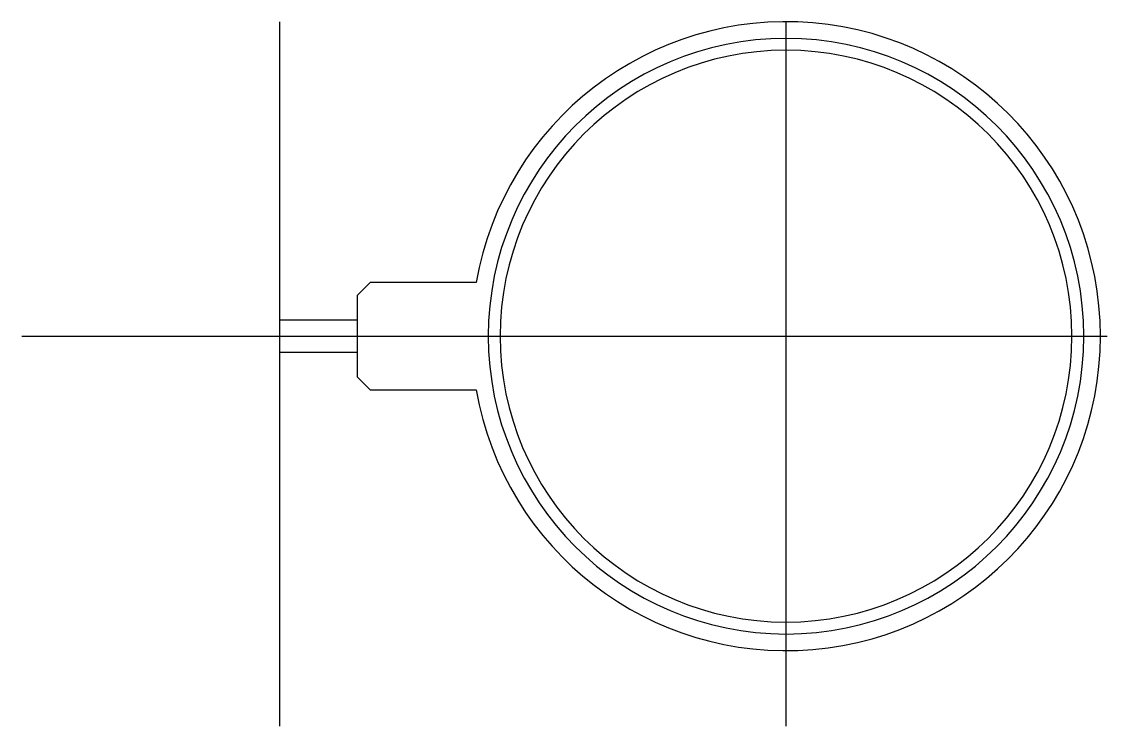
# Model space of a CAD drawing. Extents: x -43 to 139, y -65 to 53.
import ezdxf

# ---------------------------------------------------------------- set-up
doc = ezdxf.new("R2010")
doc.units = 0
doc.layers.get('0').update_dxf_attribs({"linetype": 'CONTINUOUS'})

msp = doc.modelspace()

# ---------------------------------------------------------------- linework, layer by layer
at = {"linetype": 'CONTINUOUS'}
for p, q in [((0, -65.49), (0, 52.79)), ((85, -65.49), (85, 52.79)), ((13, 6.83), (15.17, 9)), ((32.99, 9), (15.17, 9)), ((13, 6.83), (13, -6.83)), ((0, 2.73), (13, 2.73)), ((-43.35, 0), (138.95, 0)), ((13, -2.73), (0, -2.73)), ((13, -6.83), (15.17, -9)), ((15.17, -9), (32.99, -9))]:
    msp.add_line(p, q, dxfattribs=at)
for centre, radius, start, end in [((85.01, 0), 52.79, 189.8161, 170.1839), ((85, 0), 50, 0, 180), ((85, 0), 48, 0, 180), ((85, 0), 50, 180, 0), ((85, 0), 48, 180, 0)]:
    msp.add_arc(centre, radius, start, end, dxfattribs=at)

doc.saveas('drawing.dxf')
